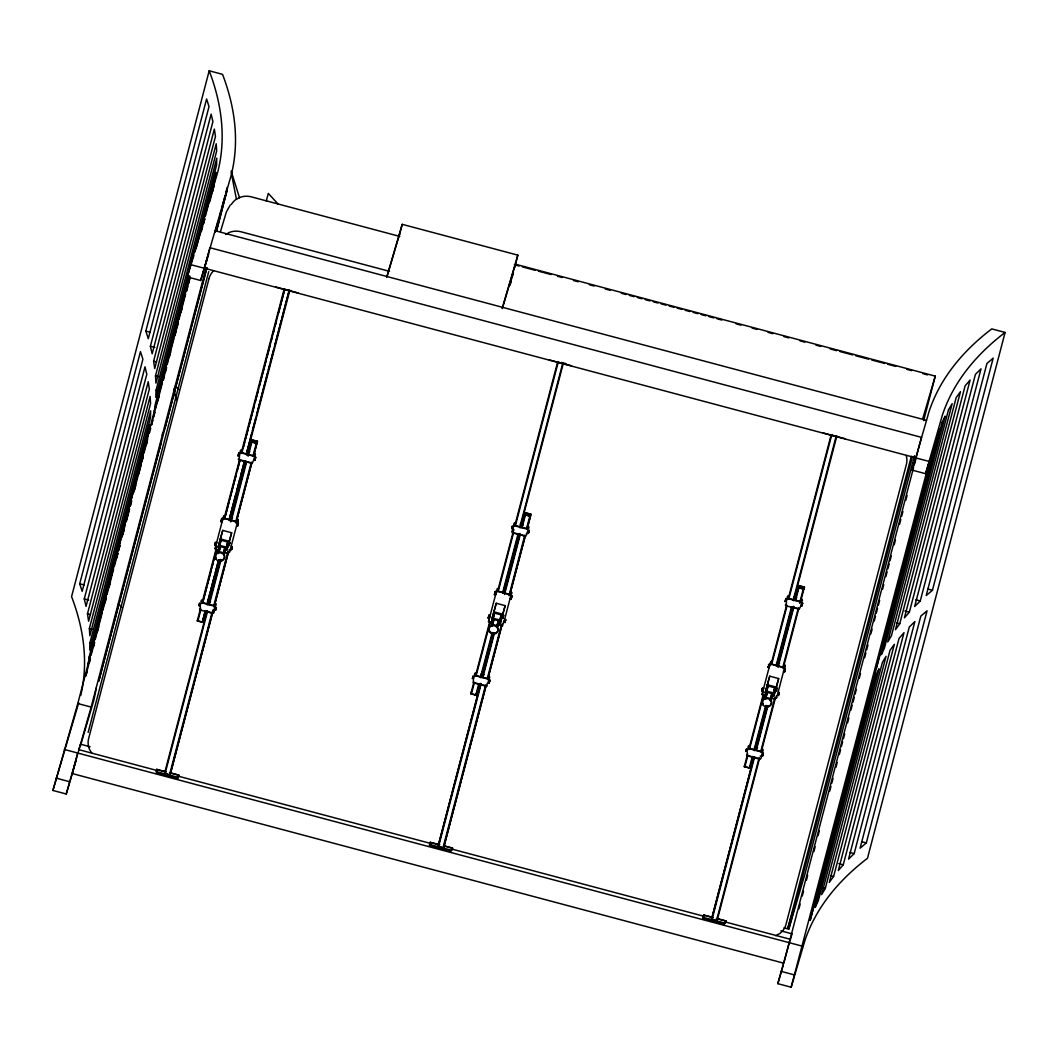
<?xml version="1.0" encoding="UTF-8"?>
<svg xmlns="http://www.w3.org/2000/svg" width="1058" height="1058" viewBox="0 0 1058 1058"><rect width="100%" height="100%" fill="white"/><g stroke="black" fill="none" stroke-linecap="round" stroke-linejoin="round"><path stroke-width="1.5" d="M89.917 642.933L89.692 650.022L150.434 417.91L150.659 410.821L89.917 642.933L92.879 643.727M399.011 236.661L402.212 224.322L517.838 255.15L514.651 267.489M156.121 771.573L178.352 777.379M224.918 515.656L223.688 515.788L214.999 548.732L219.032 550.266M223.053 517.984L236.278 521.898C237.931 522.771 239.121 519.227 237.296 518.962M275.768 287.022L298.012 292.881M429.627 844.482L451.859 850.288M498.437 588.552L497.194 588.684L488.505 621.628L492.552 623.162M496.559 590.88L509.784 594.794C511.517 595.694 512.614 591.938 510.67 591.819M549.274 359.918L571.518 365.777M703.107 917.365L725.338 923.171M771.917 661.448L770.687 661.581L761.985 694.524L766.032 696.058M770.052 663.763L783.264 667.691C785.01 668.577 786.094 664.834 784.15 664.715M822.767 432.867L844.998 438.673M162.324 435.42L162.681 432.643M156.624 769.788L166.278 771.811M179 775.17L169.465 772.657M430.143 842.697L439.797 844.707M452.348 848.754L452.52 848.053L444.558 845.977M703.755 915.025L713.277 917.603M725.828 921.65L726 920.949L716.451 918.45M88.145 732.453L208.73 271.615M923.647 420.608L935.272 376.132L515.405 264.209L515.127 265.32M221.598 519.134L221.413 519.729M222.854 518.909L222.008 521.991L222.273 521.091M238.804 453.393L238.645 454.001M238.963 452.771L238.447 454.636M226.399 546.841L225.513 550.16L225.909 548.718M227.139 548.573L226.624 550.451L231.649 532.756L222.749 530.389L218.093 547.118L222.749 530.389M228.118 545.333L229.004 542.027M215.66 609.924L215.673 609.831M230.26 549.578L231.147 546.272M238.143 519.637L237.177 523.287M231.517 549.327L231.689 548.652L231.517 549.327M255.494 457.77L255.322 458.445L255.494 457.77M473.455 679.223L474.182 676.551M488.36 617.766L488.426 617.555M488.928 615.65L488.571 616.893M489.312 618.626L490.198 615.32M500.275 622.792L500.315 622.712M501.637 618.242L502.444 615.253M487.936 682.965L488.796 679.765L488.545 680.783M503.476 615.849L503.449 615.862M489.735 680.691L489.563 681.286M510.115 598.22L511.662 592.48M505.552 620.239L505.248 621.337M511.212 598.603L511.384 597.929M768.571 664.927L768.756 664.292L768.558 665.059M761.39 755.967L762.276 752.648M776.387 690.861L776.546 690.186M762.659 755.703L762.831 755.028M778.569 694.894L778.714 694.432M779.111 692.911L778.833 693.863L779.257 692.355L779.032 693.122M86.068 674.885L90.34 658.116M152.815 419.523L151.572 424.932L152.815 420.171M212.632 191.472L213.875 186.049L209.709 201.946M159.533 449.042L161.094 442.27L98.791 681.154L206.932 267.925M164.916 428.49L206.826 267.515M452.507 848.132L450.787 851.518L430.341 846.109L429.35 845.448L430.275 842.142M725.986 921.015L724.267 924.414L702.829 918.331L703.729 915.117L712.074 917.339L753.812 757.845M207.024 610.995L164.453 773.676L170.007 775.157L170.629 773.028L178.974 775.25L178.075 778.41L156.412 773.067L156.769 769.245M430.249 842.274L438.594 844.443L480.742 683.362M215.885 545.399L216.692 542.423L216.44 543.428M239.994 453.393L239.187 456.368L239.478 455.35M254.449 457.241L253.642 460.23L253.827 459.582M496.308 592.03L495.501 595.006L495.686 594.358M513.514 526.289L512.707 529.264L512.892 528.63M499.098 622.726L501.28 614.91L494.602 613.124L491.481 624.405L494.602 613.124M500.831 620.676L500.804 620.808M504.587 619.499L504.256 620.61M527.228 532.796L527.889 530.455M747.027 751.788L747.675 749.448M769.788 664.913L768.981 667.889L769.166 667.254M783.515 671.42L784.163 669.066M800.721 605.692L801.448 603.034M452.467 848.278L444.148 845.924L443.527 848.066L437.959 846.585L480.544 683.891M199.089 605.044C198.256 608.271 200.544 599.661 199.301 604.224M215.329 543.098L215.581 542.119L215.303 543.098M200.676 603.655L199.949 606.327L200.134 605.679M227.258 548.11L227.51 547.131L227.219 548.15M229.877 543.296L230.128 542.318L229.864 543.336M236.595 525.323L237.323 522.639M238.182 523.922L238.434 522.943L237.918 524.821M746.247 750.307C744.977 754.976 747.583 745.361 746.3 750.016M768.121 666.619L767.896 667.479L768.121 666.58M786.345 601.526L786.914 599.489M775.276 690.49L776.003 687.806M777.405 694.736L778.133 692.051M785.181 669.714C785.909 666.844 784.533 672.24 785.142 669.754M215.025 607.887L215.29 606.869L214.496 609.844M504.031 621.469L503.767 622.488L504.296 620.61M528.59 532.187L528.418 532.862L528.616 532.187M746.459 749.527L746.379 749.738M762.011 689.988L761.839 690.662L762.038 689.988M763.056 690.504L762.805 691.509L763.678 688.203M773.134 693.638L773.398 692.62L772.605 695.609M193.958 255.19L187.292 276.918L200.636 280.476L231.028 175.84A942.969 363.754 14.7 0 0 222.537 74.338L209.193 70.78L71.574 596.646A942.969 363.754 14.7 0 1 80.739 695.437M79.72 583.765L140.463 351.64L142.896 359.257L82.154 591.369L79.72 583.765L84.164 584.942M145.845 331.101L206.588 98.989L209.021 106.593L148.279 338.705L145.845 331.101L150.289 332.291M84.27 598.921L145.012 366.809L146.784 374.307L86.042 606.419L84.27 598.921L88.713 600.111M150.381 346.27L211.137 114.145L212.909 121.644L152.167 353.756L150.381 346.27L154.838 347.447M87.483 613.852L148.226 381.74L149.337 389.106L88.594 621.231L87.483 613.852L90.446 614.645M153.608 361.201L214.351 129.076L215.462 136.456L154.719 368.568L153.608 361.201L156.571 361.981M89.361 628.531L150.117 396.419L150.553 403.653L89.811 635.765L89.361 628.531L92.337 629.325M155.486 375.881L216.229 143.756L216.678 150.99L155.936 383.115L155.486 375.881L158.449 376.661M76.374 759.591L66.244 794.003L52.9 790.458L77.803 703.544L189.66 276.178M188.536 277.196L155.248 404.381L154.362 411.311L189.726 276.178M196.021 248.577L215.991 172.269L215.105 179.199L205.53 215.766M201.337 231.53L202.594 226.743M203.427 223.555L204.683 218.768L194.897 252.016M203.453 223.714L204.697 218.94M91.173 654.928L94.493 642.206M95.326 639.032L101.991 613.6M102.811 610.413L106.144 597.691M106.977 594.517L113.629 569.085M114.462 565.898L117.795 553.175M118.628 550.001L119.871 545.227M121.961 537.279L125.28 524.57M126.114 521.382L129.446 508.66M130.279 505.486L131.523 500.712M133.612 492.764L143.174 456.196M144.007 453.022L147.75 438.713M153.132 418.174L154.799 411.813M155.619 408.626L162.284 383.194M163.117 380.02L166.437 367.298M167.27 364.111L173.935 338.679M174.768 335.492L178.088 322.783M178.921 319.595L185.586 294.164M186.42 290.976L189.739 278.267M85.857 676.009L87.113 671.235M89.189 663.287L90.433 658.526M93.355 647.39L94.598 642.616M97.508 631.494L98.764 626.72M105.007 602.875L106.25 598.101M109.159 586.978L110.416 582.204M116.645 558.36L117.901 553.585M118.734 550.411L119.977 545.637M122.887 534.515L124.143 529.741M126.219 521.792L129.552 509.07M130.385 505.896L131.628 501.122M134.538 489.999L135.794 485.225M138.704 474.103L141.203 464.555M142.037 461.381L143.28 456.606M146.189 445.484L147.432 440.736M149.495 432.841L150.739 428.093M153.648 416.984L154.891 412.223M157.814 401.088L159.057 396.327M163.223 380.417L164.466 375.656M165.299 372.469L166.542 367.708M169.465 356.572L170.708 351.811M174.874 335.902L176.117 331.141M176.951 327.954L178.194 323.193M181.103 312.057L182.36 307.296M186.512 291.386L187.769 286.625M188.602 283.438L189.845 278.677M66.244 794.003L91.147 707.101L205.913 268.573M77.631 753.018L72.261 773.557L783.846 963.216L913.583 467.464M205.86 263.468L207.302 257.993M215.515 231.887L218.014 222.325L215.224 231.821M219.707 216.136L220.95 211.375M221.783 208.188L225.116 195.479M225.949 192.292L227.192 187.531M216.401 230.948L227.219 189.607L216.506 231.358M209.034 278.505L88.621 738.629A18.647 17.206 16.4 0 0 89.599 749.593L92.02 753.481M266.285 201.06L268.296 193.389L278.161 204.128M203.48 620.279L202.845 622.408L197.291 620.927L200.623 608.165M201.88 603.377L216.493 547.555M224.005 518.843L239.663 459.304M241.118 453.459L284.113 289.178L289.667 290.659M202.356 622.038L205.278 610.876L202.356 622.038L197.912 620.861L200.835 609.699M202.501 603.311L216.692 549.089M224.627 518.777L240.06 459.767M241.74 453.393L284.734 289.112M203.004 601.605L206.76 587.256M207.593 584.069L210.926 571.307M211.772 568.12L213.015 563.332M213.848 560.145L215.105 555.357M225.539 515.484L228.885 502.722M229.718 499.535L236.397 474.01M237.23 470.823L239.73 461.262M243.485 446.899L244.742 442.125M245.575 438.925L248.075 429.363M248.921 426.176L254.343 405.439M255.176 402.252L258.509 389.489M259.355 386.302L266.034 360.778M266.867 357.591L270.2 344.829M271.033 341.641L272.29 336.854M273.123 333.667L274.379 328.879M275.212 325.692L276.469 320.905M278.545 312.93L283.98 292.193M221.096 540.228L217.974 551.509L221.096 540.228L227.761 542L224.64 553.281L227.761 542M219.35 550.768L220.434 546.669L224.878 547.846L223.807 551.959M206.945 604.502L218.636 559.841M229.07 519.967L244.517 460.957M246.183 454.583L289.178 290.302M207.871 601.195L210.37 591.634M211.203 588.446L214.549 575.684M215.382 572.497L218.715 559.735M229.983 516.674L235.828 494.337M236.661 491.15L240.007 478.388M240.84 475.201L244.186 462.439M247.096 451.277L251.698 433.74M252.531 430.54L255.864 417.791M256.697 414.591L267.555 373.13M268.388 369.943L269.645 365.155M270.478 361.968L273.81 349.206M274.657 346.019L281.322 320.495M282.169 317.307L288.847 291.783M202.845 622.408L205.979 610.704M207.434 604.859L219.337 559.669M229.56 520.324L245.218 460.785M246.673 454.94L289.879 290.13M208.691 604.621L220.593 559.431M230.393 521.687L246.263 461.076M247.929 454.702L251.897 439.811L257.451 441.292L254.118 454.054M170.021 773.094L169.518 774.8L165.061 773.61L207.646 610.929M209.312 604.554L221.003 559.894M231.014 521.62L246.461 462.611M248.127 456.223L252.386 440.168L256.829 441.358L252.994 455.813M229.493 540.969L231.649 532.756M169.518 774.8L212.089 612.119M213.756 605.745L227.946 551.509M235.458 522.797L251.328 462.201M170.007 775.157L213.412 609.289M214.258 606.102L228.449 551.879M236.37 521.568L251.817 462.558M242.123 449.928C240.391 449.042 239.28 452.784 241.25 452.917L253.47 456.17L257.451 441.292M170.629 773.028L212.38 613.534M214.047 607.16L228.647 551.337M251.606 463.616L236.397 521.475L230.842 519.994L231.464 517.865M231.279 545.835L236.529 525.8M510.049 284.747L513.394 271.972M510.049 285.078L511.305 280.277M512.138 277.077L513.394 272.29M476.986 693.175L476.364 695.304L470.797 693.823L473.931 682.119M475.399 676.274L489.801 621.509M497.511 591.753L513.791 529.542M514.624 526.355L557.619 362.074M474.434 682.489L471.418 693.757L475.875 694.947L476.364 693.241M476.007 676.207L490.29 621.879M498.133 591.687L513.58 532.677M515.246 526.289L558.24 362.008M496.268 603.285L491.613 620.014L496.268 603.285L505.169 605.652L500.5 622.395L505.169 605.652M492.869 623.665L493.941 619.565L498.384 620.742L497.313 624.855M475.875 694.947L478.785 683.772M480.464 677.398L492.234 632.631M502.576 592.864L518.116 533.748M519.703 527.479L562.777 363.092M476.364 695.304L479.499 683.6M480.954 677.755L492.856 632.565M503.079 593.234L518.724 533.682M520.192 527.836L563.385 363.026M482.21 677.517L493.888 632.856M504.335 592.983L519.769 533.973M521.449 527.598L525.403 512.707L530.971 514.188L527.215 528.537M482.832 675.388L493.689 633.914M519.981 533.444L504.349 592.89L509.916 594.371L525.125 536.512M522.07 525.469L525.403 512.707M481.152 683.838L438.581 846.519L443.024 847.696L485.609 685.015M482.832 677.451L494.509 632.79M504.534 594.517L520.06 535.401M522.057 527.532L525.905 513.064L530.349 514.254L526.514 528.709M499.865 619.843L498.159 626.177L499.283 622.342M500.064 619.525L501.28 614.91M487.275 678.641L501.545 624.299M508.977 595.707L524.834 535.097M443.527 848.066L486.098 685.372M487.764 678.998L501.955 624.775M509.89 594.464L525.337 535.454M515.643 522.824C513.857 521.964 512.799 525.72 514.757 525.813L526.99 529.066L530.971 514.188M444.148 845.924L485.886 686.444M488.399 676.869L502.166 624.233M504.798 618.732L510.035 598.709M750.466 766.058L749.844 768.187L744.29 766.706L747.622 753.957M748.879 749.17L763.281 694.405M771.004 664.636L786.649 605.083M788.117 599.251L831.112 434.97M752.357 756.563L749.355 767.83L744.911 766.653L747.821 755.478M749.5 749.104L763.691 694.881M771.613 664.569L787.059 605.56M788.726 599.185L831.72 434.904M769.748 676.168L765.093 692.911L769.748 676.168L778.648 678.548L776.493 686.761M774.76 687.793L771.639 699.074L774.76 687.793L768.082 686.02L764.974 697.288L766.468 692.183M766.878 690.636L768.082 686.02M766.706 695.185L767.42 692.448L771.877 693.638L769.999 700.475M753.944 750.294L765.714 705.527M776.069 665.76L791.596 606.631M793.183 600.362L836.177 436.094M749.844 768.187L752.979 756.496M754.433 750.651L766.336 705.461M776.559 666.117L792.217 606.578M793.672 600.732L836.878 435.909M725.973 921.042L717.628 918.82L717.007 920.949L711.439 919.468L754.023 756.787M755.69 750.413L767.381 705.752M777.815 665.879L793.262 606.869M794.928 600.481L798.896 585.59L804.45 587.071L800.483 601.962L788.236 598.696C786.279 598.616 787.337 594.861 789.123 595.72M756.311 748.284L767.169 706.81M793.46 606.327L777.842 665.786L783.396 667.267L784.018 665.138M795.55 598.352L798.896 585.59M717.007 918.886L716.517 920.592L712.06 919.402L754.645 756.721M756.311 750.347L767.989 705.686M778.014 667.413L793.963 606.697M795.55 600.415L799.385 585.96L803.829 587.137L799.57 603.205M778.648 678.548L773.993 695.278L775.236 691.019M716.517 920.592L759.089 757.912M760.755 751.524L774.945 697.301M782.88 667.003L798.327 607.98M717.007 920.949L759.578 758.269M762.104 748.932C764.088 749.038 763.016 752.754 761.231 751.907L775.646 697.129M783.158 668.418L798.816 608.35M778.278 691.628L783.515 671.592M784.322 668.511L785.142 665.376M911.348 456.262L787.945 927.8L792.945 910.793M784.004 927.84L788.792 929.122L912.472 456.54M914.456 455.734L805.231 873.101L788.792 929.122M791.159 987.22L929.427 461.46L925.565 473.68L912.221 470.136L929.096 411.403A942.969 363.754 14.7 0 1 991.756 328.879L1005.1 332.437L867.481 858.289A942.969 363.754 14.7 0 0 804.821 940.827L791.159 987.22L777.815 983.662L790.22 939.266L724.809 921.835M914.416 464.277L915.673 459.489M798.935 908.782L800.179 904.008M802.255 896.06L803.511 891.286M806.421 880.163L807.664 875.389M813.906 851.545L815.163 846.77M818.072 835.648L819.315 830.874M829.723 791.133L830.966 786.359M831.8 783.185L833.056 778.41M835.965 767.288L837.209 762.514M839.298 754.566L840.541 749.791M841.375 746.617L842.618 741.843M843.451 738.669L844.694 733.895M847.617 722.759L848.86 717.998M850.936 710.05L852.193 705.276M853.026 702.102L854.269 697.328M855.102 694.154L856.345 689.38M859.255 678.284L860.498 673.549M864.637 657.706L865.894 652.945M866.714 649.757L867.97 644.996M870.879 633.861L872.123 629.087M874.212 621.139L875.455 616.378M876.288 613.19L877.532 608.429M878.365 605.242L879.621 600.468M882.531 589.346L883.774 584.571M885.863 576.623L887.107 571.862M887.94 568.675L889.183 563.914M890.016 560.727L891.272 555.953M894.182 544.83L895.425 540.056M899.591 524.16L900.834 519.399M901.667 516.211L902.924 511.437M905.833 500.315L907.076 495.541M925.565 473.68L942.44 414.961A942.969 363.754 14.7 0 1 1005.1 332.437M825.293 888.455L886.035 656.33L882.359 662.506L821.616 894.632L825.293 888.455L822.33 887.662M833.625 876.421L894.367 644.296L890.043 650.26L829.3 882.385L833.625 876.421L830.662 875.627M899.75 623.757L960.492 391.645L956.168 397.61L895.425 629.722L899.75 623.757L896.787 622.964M843.252 864.809L903.995 632.684L899.022 638.437L838.28 870.562L843.252 864.809L838.796 863.619M909.364 612.146L970.12 380.034L965.147 385.786L904.392 617.898L909.364 612.146L904.921 610.969M854.15 853.634L914.892 621.522L909.285 627.05L848.542 859.162L854.15 853.634L849.693 852.457M920.262 600.984L981.017 368.858L975.41 374.387L914.654 606.512L920.262 600.984L915.818 599.793M866.304 842.922L927.059 610.81L920.817 616.113L860.075 848.225L866.304 842.922L861.86 841.745M932.429 590.271L993.171 358.146L986.942 363.449L926.186 595.561L932.429 590.271L927.985 589.081M224.891 548.057L224.785 548.348M237.944 524.742L237.574 526.143L237.971 524.742M215.898 608.958C214.668 613.666 217.274 603.946 215.977 608.667M511.979 527.466C510.763 532.134 513.342 522.507 512.059 527.175M472.741 677.411C471.524 682.079 474.09 672.465 472.82 677.133M500.527 621.84L500.13 623.347L500.659 621.469M528.656 531.909L528.273 533.417L528.788 531.539M528.762 531.619L529.159 530.111L528.736 531.619M505.274 621.271L504.904 622.659L505.301 621.258M505.38 620.98L505.777 619.459L505.433 620.689M802.149 604.806L801.752 606.313L802.268 604.435M762.897 754.751L762.501 756.272L763.03 754.394M763.003 754.46L763.4 752.952L762.977 754.46M778.754 694.154L778.371 695.675L778.886 693.797M255.282 458.643L254.753 460.521L255.176 459.013M231.742 548.441L232.257 546.563L231.834 548.07M785.591 599.992L785.076 601.87L785.486 600.349M762.051 689.79L762.58 687.912L762.157 689.419M774.139 694.365L774.033 694.722M238.553 454.279L238.963 452.771M225.989 548.282L226.386 546.841M227.034 548.93L228.25 545.227M501.928 617.224L501.637 618.242M208.704 253.986L200.636 280.476M52.9 790.458L78.689 702.829M220.5 231.543L226.386 211.931L230.221 205.093M78.715 750.254L80.501 744.197L90.075 746.75M80.514 745.506L93.408 701.692A942.969 363.754 14.7 0 0 96.199 688.07M242.004 450.351L241.369 452.48L246.937 453.961L247.559 451.832M214.999 548.732L216.427 546.391M224.799 516.092L224.164 518.222L229.731 519.703L230.353 517.574M202.752 600.309L202.131 602.438L207.685 603.92L208.32 601.79M197.291 620.927L197.912 618.798M197.912 620.861L198.415 619.155M218.424 553.479L220.434 546.669M251.897 439.811L251.262 441.94L256.829 443.421M248.67 452.136L248.048 454.266L253.603 455.747L254.224 453.618M252.386 440.168L251.883 441.874L256.34 443.064L256.829 441.358M223.278 553.308L224.878 547.846M209.431 602.081L208.796 604.211L214.364 605.692L214.986 603.563M164.453 773.676L165.074 771.546L156.743 769.325M165.061 773.61L165.564 771.917M386.58 277.394L402.199 224.362M387.228 276.098L399.58 234.162M502.219 308.209L517.838 255.15M502.338 308.579L515.391 264.236M515.51 523.247L514.889 525.376L520.443 526.858L521.065 524.728M488.505 621.628L489.351 619.327M498.305 588.989L497.683 591.118L503.238 592.599L503.873 590.47M476.272 673.205L475.637 675.335L481.205 676.816L481.826 674.687M470.797 693.823L471.432 691.694M491.93 626.376L493.941 619.565M522.189 525.033L521.554 527.162L527.109 528.643L527.744 526.514M525.905 513.064L525.403 514.77L529.846 515.96L530.349 514.254M496.784 626.204L498.384 620.742M482.937 674.978L482.316 677.107L487.87 678.588L488.505 676.459M437.959 846.585L438.594 844.443M788.99 596.143L788.369 598.273L793.923 599.754L794.558 597.625M761.985 694.524L763.281 692.17M771.798 661.872L771.163 664.001L776.731 665.482L777.352 663.353M749.752 746.088L749.13 748.231L754.685 749.712L755.306 747.583M744.29 766.706L744.911 764.577M744.911 766.653L745.401 764.947M765.423 699.272L767.42 692.448M765.542 699.285L766.349 696.561M795.669 597.915L795.034 600.045L800.602 601.526L801.223 599.397M799.385 585.96L798.883 587.666L803.326 588.843L803.829 587.137M769.867 700.449L771.877 693.638M756.417 747.874L755.796 750.003L761.35 751.484L761.985 749.355M804.45 587.071L803.829 589.213L798.261 587.732M711.439 919.468L712.074 917.339M712.06 919.402L712.563 917.696M922.669 418.915L935.259 376.132M790.3 939.914L792.085 933.844L780.91 930.868M777.815 983.662L783.383 964.79M912.221 470.136L915.606 459.423M876.315 667.624L939.425 428.953L810.19 920.288L873.3 681.603L870.946 688.163M473.481 679.924L473.098 682.741L485.86 686.206L487.103 686.073L487.156 683.375M225.539 234.519L229.546 232.35A17.814 16.439 16.4 0 1 241.052 231.781L389.516 271.351M775.726 935.708L779.746 933.526A18.647 17.206 16.4 0 0 785.962 924.48L906.389 464.356A18.647 17.206 16.4 0 0 906.203 455.522M200.425 606.975L199.578 609.844L212.354 613.309C214.073 614.195 215.21 610.44 213.227 610.334M239.663 457.03L238.381 459.384L239.359 460.098L252.161 463.457L253.312 460.785M786.663 602.809L785.38 605.163L786.359 605.89L799.16 609.236L800.456 606.763M747.424 752.767L746.578 755.637L759.353 759.102C761.086 759.988 762.17 756.245 760.226 756.113M513.606 529.979C511.966 529.317 510.961 532.901 512.879 532.994L525.681 536.353L526.977 533.999L526.408 533.417M253.47 456.17C255.216 457.056 256.314 453.313 254.356 453.194M526.99 529.066C528.775 529.926 529.833 526.17 527.863 526.091M800.47 601.962C802.255 602.822 803.313 599.04 801.356 598.973M202.885 599.886C201.165 599 200.015 602.743 201.999 602.862L214.232 606.128C215.964 607.014 217.075 603.258 215.105 603.139M476.391 672.782C474.685 671.909 473.534 675.639 475.518 675.758L487.751 679.024C489.537 679.884 490.581 676.102 488.624 676.036M749.871 745.665C748.165 744.792 746.988 748.482 748.998 748.654L761.231 751.907M514.426 264.778L519.214 266.047M522.401 266.894L535.163 270.306M538.35 271.152L551.112 274.551M557.5 276.257L562.287 277.527M573.449 280.502L578.237 281.785M589.399 284.761L594.186 286.03M605.348 289.006L610.135 290.289M621.311 293.264L626.098 294.534M629.285 295.38L634.073 296.663M637.26 297.51L642.047 298.792M645.235 299.639L650.022 300.908M653.209 301.768L657.997 303.038M661.184 303.884L665.971 305.167M669.159 306.013L673.946 307.296M677.133 308.142L681.921 309.412M685.108 310.272L689.895 311.541M693.096 312.388L697.87 313.671M701.07 314.517L705.845 315.787M709.045 316.646L713.833 317.916M717.02 318.775L721.807 320.045M736.156 323.867L740.944 325.15M752.106 328.125L756.893 329.395M768.068 332.371L772.843 333.654M784.018 336.629L788.805 337.899M799.967 340.874L804.754 342.157M815.916 345.133L820.704 346.402M830.279 348.955L836.653 350.661M839.84 351.507L852.603 354.906M855.803 355.752L868.565 359.165M871.752 360.011L884.514 363.41M887.702 364.256L895.676 366.385M906.838 369.361L911.626 370.644M922.801 373.619L927.575 374.889M399.792 236.423L251.328 196.854A17.814 16.439 16.4 0 0 239.835 197.423L235.815 199.592A18.647 17.206 16.4 0 0 231.305 204.538M214.893 230.657L926.477 420.317M561.309 362.418L565.937 363.648M559.008 362.444L561.798 363.185M832.501 435.341L835.278 436.081M203.863 268.15L190.519 264.593L217.683 172.282A942.969 363.754 14.7 0 0 209.193 70.78M915.448 457.81L928.779 461.354M524.781 514.836L530.336 516.317M246.712 451.144L249.767 451.964M520.219 524.054L523.287 524.861M793.712 596.937L796.767 597.757M239.492 459.675L245.046 461.156M247.546 461.817L250.336 462.558M512.998 532.571L518.565 534.052M521.065 534.726L523.842 535.467M793.156 607.239L798.711 608.72M229.507 516.886L232.562 517.693M776.506 662.665L779.561 663.485M220.249 538.906L229.136 541.273M493.755 611.802L502.656 614.169M767.248 684.698L776.136 687.065M219.588 545.346L226.253 547.118M493.094 618.242L499.773 620.014M766.587 691.125L773.253 692.911M763.096 694.815L765.886 695.556M225.156 551.906C227.139 555.437 232.35 551.006 229.083 549.737M497.141 624.392L502.656 625.675L503.251 622.898M772.155 697.685C773.821 700.568 779.085 697.751 776.374 695.609M207.461 601.103L210.529 601.923M480.98 673.999L484.035 674.819M754.46 746.895L757.515 747.702M206.918 611.405L212.473 612.886M473.759 682.529L477.925 683.64M480.425 684.301L485.992 685.782M747.239 755.412L751.418 756.523M753.918 757.197L759.472 758.679M77.803 703.544L91.147 707.101M78.636 749.606L156.822 770.449M177.559 775.977L431.241 843.583M451.978 849.111L704.059 916.307M64.3 749.461L802.559 946.236M56.127 778.133L69.471 781.69M781.042 971.337L794.386 974.894M175.35 386.091L178.604 389.45M118.364 603.827L121.617 607.186M231.147 171.065L239.518 197.78M231.252 172.626L236.41 199.208M173.975 388.789L176.091 399.739M209.034 278.505A18.647 17.206 16.4 0 1 213.518 270.901M216.202 558.188A4.602 4.245 16.4 0 1 217.723 552.382A4.602 4.245 16.4 0 1 224.018 554.061A4.602 4.245 16.4 0 1 222.497 559.867M221.4 560.277A4.602 4.245 16.4 0 1 219.032 560.237M763.202 703.98A4.602 4.245 16.4 0 1 765.066 698.002A4.602 4.245 16.4 0 1 771.361 700.528A4.602 4.245 16.4 0 1 768.399 706.07M489.232 630.052A4.602 4.245 16.4 0 1 491.957 624.974A4.602 4.245 16.4 0 1 497.723 627.288A4.602 4.245 16.4 0 1 496.004 632.763M494.919 633.173A4.602 4.245 16.4 0 1 492.552 633.134M491.428 632.684A4.602 4.245 16.4 0 1 489.722 631.097M156.042 390.283L155.817 397.372L216.559 165.246L216.784 158.158L156.042 390.283M89.123 657.044L88.237 663.974L148.98 431.862L149.879 424.919L89.123 657.044M198.997 605.401L198.997 605.388M214.721 545.32L215.105 543.918L214.721 545.32M214.853 544.804L214.853 544.791M215.435 542.675L215.396 542.767M220.897 521.7L221.148 520.827L220.897 521.7M221.043 521.171L221.029 521.171M221.757 518.499L221.506 519.478L221.757 518.499M238.103 455.958L238.5 454.57L238.103 455.958M238.248 455.443L238.235 455.443M227.364 547.687L227.192 548.361L227.351 547.687M229.255 545.518L229.507 544.658L229.255 545.518M229.401 545.002L229.388 544.989M229.97 542.873L229.93 542.952M216.255 607.715L216.083 608.39L216.242 607.715M231.398 549.763L231.781 548.361L231.398 549.763M232.112 547.118L232.072 547.198M237.719 525.628L237.706 525.614M238.288 523.498L238.248 523.578M254.925 459.899L254.912 459.886M255.639 457.201L255.256 458.722L255.639 457.201M472.516 678.297L472.503 678.284M488.227 618.216L488.624 616.814L488.227 618.216M489.087 615.015L488.73 616.457L489.087 615.015M494.417 594.596L494.668 593.723L494.417 594.596M494.549 594.08L494.549 594.067M495.131 591.951L495.091 592.044M495.276 591.396L495.025 592.374L495.263 591.396M511.755 528.339L511.741 528.339M501.016 620.028L500.632 621.549L501.016 620.028M502.775 618.414L503.026 617.555L502.775 618.414M503.634 615.214L503.383 616.192L503.634 615.214M489.047 683.256L489.444 681.855L489.047 683.256M489.193 682.741L489.18 682.741M489.907 680.056L489.523 681.577L489.907 680.056M505.05 622.144L505.089 621.998M511.093 599.04L511.477 597.638L511.093 599.04M511.808 596.395L511.768 596.474M511.953 595.839L511.464 597.717L511.953 595.839M529.013 530.666L528.841 531.341L529 530.666M745.996 751.18L745.996 751.18M761.72 691.112L762.104 689.71L761.72 691.112M762.421 688.467L762.382 688.546M768.042 666.963L768.029 666.963M785.234 601.235L785.234 601.222M785.816 599.106L785.644 599.78L785.803 599.106M785.962 598.55L785.565 600.071L785.949 598.55M773.636 696.124L773.887 695.251L773.636 696.124M773.782 695.609L773.768 695.595M774.35 693.479L774.112 694.432L774.311 693.559M776.255 691.31L776.506 690.438L776.255 691.31M776.969 688.665L776.929 688.745M777.127 688.11L776.863 689.089L777.114 688.11M763.241 753.508L763.082 754.182L763.241 753.508M784.573 671.936L784.97 670.534L784.573 671.936M784.719 671.42L784.745 671.275M785.287 669.291L785.248 669.37M801.911 605.679L801.911 605.679M802.493 603.549L802.453 603.642M802.638 602.994L802.242 604.515L802.638 602.994M209.881 247.704L204.511 268.243L916.083 457.902L921.465 437.351L209.881 247.704M875.998 675.149L815.242 907.261L818.27 900.9L879.013 668.775L875.998 675.149M942.109 422.486L881.367 654.611L884.395 648.237L945.138 416.125L942.109 422.486M948.484 409.843L887.741 641.968L891.418 635.792L952.16 403.68L948.484 409.843M215.951 559.047A4.602 4.245 16.4 0 0 223.873 559.193A4.602 4.245 16.4 0 0 219.747 552.699A4.602 4.245 16.4 0 0 215.951 559.047M762.95 704.84A4.602 4.245 16.4 0 0 770.872 704.972A4.602 4.245 16.4 0 0 766.746 698.492A4.602 4.245 16.4 0 0 762.95 704.84M489.47 631.943A4.602 4.245 16.4 0 0 497.392 632.089A4.602 4.245 16.4 0 0 493.253 625.595A4.602 4.245 16.4 0 0 489.47 631.943"/></g></svg>
